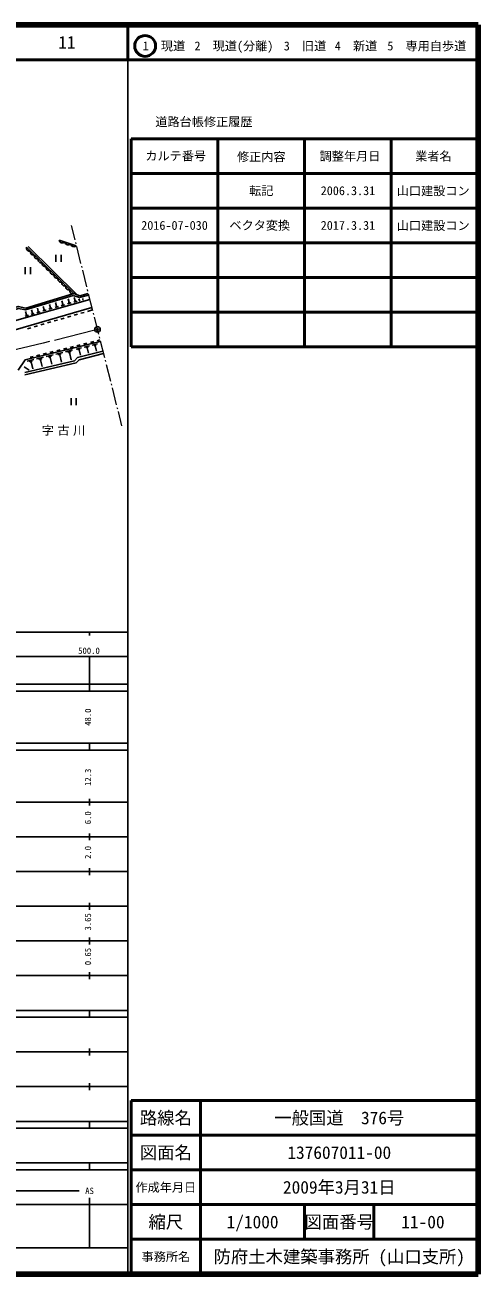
# Model space of a CAD drawing. Units: millimetres, scale not verified. Extents: x 40000 to 680000, y 20000 to 380000.
# Drawn here: x 549384 to 680000, y 20000 to 380000 of the extents above; entities that cross this region are included whole.
import ezdxf
from ezdxf.enums import TextEntityAlignment as Align

# ---------------------------------------------------------------- set-up
doc = ezdxf.new("R2010")
doc.units = ezdxf.units.MM
doc.header["$LTSCALE"] = 1000
doc.header["$PDMODE"] = 32
doc.header["$PDSIZE"] = 500
doc.linetypes.add('CHAIN', pattern=[18.5, 12, -1.5, 3.5, -1.5])
for name, color, linetype, lineweight in [('M-BGD', 7, 'Continuous', 25), ('M-BMK', 2, 'CHAIN', 13), ('M-BMK-HTXT', 7, 'Continuous', 13), ('M-BMK-OTRS', 5, 'Continuous', 25), ('M-BMK-SRVR', 3, 'Continuous', 25), ('M-TTL', 2, 'Continuous', 140), ('M-TTL-BAND', 7, 'Continuous', 25), ('M-TTL-FRAM', 2, 'Continuous', 50), ('M-TTL-LINE', 7, 'Continuous', 50)]:
    doc.layers.add(name, color=color, linetype=linetype, lineweight=lineweight)
doc.layers.add('M-OTRS', color=6, linetype='Continuous')
doc.layers.add('M-TTL-TXT', color=7, linetype='Continuous')
doc.styles.add('ＭＳ ゴシック', font='')
doc.styles.get('ＭＳ ゴシック').set_extended_font_data('MS Gothic')

msp = doc.modelspace()

# ---------------------------------------------------------------- linework, layer by layer
at = {"layer": 'M-BGD'}
for p, q in [((559218, 317964), (564160, 316342)), ((549840, 315972), (563475, 302572)), ((564435, 302232), (550320, 316174)), ((558326, 313764), (558326, 311764)), ((559826, 313764), (559826, 311764)), ((549441, 310221), (549441, 308221)), ((550941, 310221), (550941, 308221)), ((568055, 300914), (530017, 290036)), ((554946, 297945), (554672, 298905)), ((556699, 298453), (556417, 299438)), ((559054, 298860), (558044, 298571)), ((558477, 298968), (558188, 299978)), ((558766, 298914), (558260, 298769)), ((558603, 299004), (558350, 298932)), ((560872, 299380), (559836, 299083)), ((560280, 299491), (559984, 300527)), ((560576, 299435), (560058, 299287)), ((560410, 299528), (560151, 299454)), ((562717, 299907), (561655, 299603)), ((562110, 300021), (561806, 301083)), ((562413, 299964), (561882, 299812)), ((562242, 300059), (561977, 299983)), ((564445, 300402), (563452, 300117)), ((563877, 300508), (563593, 301502)), ((564161, 300455), (563665, 300313)), ((564002, 300543), (563753, 300472)), ((565280, 300640), (564905, 300533)), ((565092, 300587), (564958, 301055)), ((566226, 300911), (565983, 300841)), ((566105, 300876), (566018, 301180)), ((568645, 298574), (529614, 287160)), ((550370, 296376), (549428, 296107)), ((549832, 296477), (549563, 297419)), ((550101, 296427), (549630, 296292)), ((549950, 296511), (549714, 296444)), ((552036, 296853), (551124, 296592)), ((551515, 296950), (551254, 297862)), ((551776, 296902), (551320, 296771)), ((551629, 296983), (551401, 296918)), ((553753, 297344), (552817, 297076)), ((553218, 297444), (552951, 298380)), ((553486, 297394), (553018, 297260)), ((553335, 297477), (553101, 297411)), ((555495, 297842), (554535, 297567)), ((555221, 297893), (554741, 297756)), ((555066, 297979), (554826, 297910)), ((557262, 298347), (556277, 298065)), ((556980, 298400), (556488, 298259)), ((556822, 298488), (556576, 298417)), ((568774, 287724), (570289, 288097)), ((555494, 284459), (557497, 284951)), ((556056, 284331), (557058, 284578)), ((558261, 285139), (560290, 285638)), ((558831, 285010), (559845, 285260)), ((559147, 284819), (559654, 284944)), ((559400, 284882), (559899, 282853)), ((561054, 285826), (563107, 286331)), ((561630, 285695), (562657, 285948)), ((561950, 285502), (562463, 285628)), ((562207, 285565), (562712, 283512)), ((564141, 286585), (565681, 286964)), ((564573, 286487), (565343, 286676)), ((564813, 286342), (565198, 286437)), ((565005, 286389), (565384, 284849)), ((566464, 287156), (567991, 287532)), ((566892, 287059), (567656, 287247)), ((567130, 286915), (567512, 287009)), ((567321, 286962), (567697, 285435)), ((569199, 287628), (569957, 287814)), ((569435, 287485), (569814, 287578)), ((569625, 287532), (569997, 286017)), ((549177, 281478), (550564, 280533)), ((550031, 283116), (551986, 283596)), ((550580, 282991), (551557, 283232)), ((550884, 282807), (551373, 282927)), ((551129, 282867), (551609, 280913)), ((552750, 283784), (554729, 284271)), ((553306, 283658), (554295, 283902)), ((553614, 283472), (554109, 283594)), ((553861, 283533), (554348, 281554)), ((556368, 284143), (556869, 284266)), ((556619, 284204), (557111, 282201)), ((562681, 272462), (562681, 270462)), ((564181, 272462), (564181, 270462))]:
    msp.add_line(p, q, dxfattribs=at)
for points in [[(528713, 293482), (547445, 298882), (549621, 298393), (563475, 302572), (565175, 301970), (567619, 302638)], [(528873, 292885), (547521, 298261), (549574, 297872), (563255, 302048), (565088, 301448), (567740, 302160)], [(547404, 280508), (549429, 283482), (571110, 288813)], [(571982, 285357), (564971, 283515), (564138, 282626), (549297, 279197)], [(571829, 285965), (564538, 284120), (563705, 283231), (549341, 279868)]]:
    msp.add_lwpolyline(points, dxfattribs=at)
for centre, radius, start, end in [((560198, 318170), 1001, 191.86877, 311.77636), ((561845, 317630), 1001, 191.86877, 311.77636), ((563493, 317089), 1001, 191.86877, 311.77636), ((550678, 315688), 884, 161.26255, 289.73102), ((551814, 314571), 884, 161.26255, 289.73102), ((552950, 313455), 884, 161.26255, 289.73102), ((554087, 312338), 884, 161.26255, 289.73102), ((555223, 311221), 884, 161.26255, 289.73102), ((556359, 310105), 884, 161.26255, 289.73102), ((557495, 308988), 884, 161.26255, 289.73102), ((558631, 307871), 884, 161.26255, 289.73102), ((559768, 306755), 884, 161.26255, 289.73102), ((560904, 305638), 884, 161.26255, 289.73102), ((562040, 304521), 884, 161.26255, 289.73102), ((563176, 303405), 884, 161.26255, 289.73102)]:
    msp.add_arc(centre, radius, start, end, dxfattribs=at)
at = {"layer": 'M-BMK'}
msp.add_lwpolyline([(569517, 292020), (554586, 288267), (540139, 284801), (528424, 282618), (513371, 280111), (498982, 278119), (490442, 277278), (484343, 276861), (471387, 275976)], dxfattribs=at)
at = {"layer": 'M-BMK-HTXT'}
for p, q in [((562682, 322195), (563725, 318064)), ((563921, 317288), (564019, 316900)), ((564215, 316125), (565438, 311277)), ((565634, 310501), (565732, 310113)), ((565928, 309338), (567152, 304490)), ((567348, 303714), (567446, 303326)), ((567641, 302551), (568865, 297703)), ((569061, 296927), (569159, 296539)), ((569355, 295764), (570579, 290916)), ((570775, 290140), (570873, 289752)), ((571068, 288977), (572292, 284129)), ((572488, 283353), (572586, 282965)), ((572782, 282190), (574006, 277342)), ((574202, 276566), (574300, 276178)), ((574495, 275402), (575719, 270555)), ((575915, 269779), (576013, 269391)), ((576209, 268615), (577252, 264484))]:
    msp.add_line(p, q, dxfattribs=at)
at = {"layer": 'M-BMK-OTRS'}
for p, q in [((559747, 295235), (560708, 295512)), ((561668, 295789), (562629, 296066)), ((563590, 296343), (564551, 296620)), ((565512, 296898), (566473, 297175)), ((567433, 297452), (568827, 297854)), ((550138, 292464), (551099, 292741)), ((552060, 293018), (553021, 293296)), ((553982, 293573), (554942, 293850)), ((555903, 294127), (556864, 294404)), ((557825, 294681), (558786, 294958)), ((566294, 288042), (567265, 288282)), ((568236, 288522), (569206, 288762)), ((570177, 289002), (571010, 289208)), ((550899, 284237), (551732, 284443)), ((552703, 284683), (553674, 284923)), ((554645, 285163), (555615, 285403)), ((556586, 285643), (557557, 285883)), ((558528, 286123), (559499, 286363)), ((560469, 286603), (561440, 286843)), ((562411, 287083), (563382, 287322)), ((564352, 287562), (565323, 287802))]:
    msp.add_line(p, q, dxfattribs=at)
at = {"layer": 'M-BMK-SRVR'}
msp.add_circle((570282, 292254), 800, dxfattribs=at)
at = {"layer": 'M-OTRS'}
msp.add_point((570299, 292205), dxfattribs=at)
at = {"layer": 'M-TTL'}
for p, q in [((680000, 380000), (40000, 380000)), ((680000, 20000), (680000, 380000)), ((40000, 20000), (680000, 20000))]:
    msp.add_line(p, q, dxfattribs=at)
at = {"layer": 'M-TTL-BAND'}
for p, q in [((579000, 20000), (579000, 370000)), ((40000, 205000), (579000, 205000)), ((568000, 205000), (568000, 204000)), ((68000, 198000), (579000, 198000)), ((568000, 188000), (568000, 198000)), ((40000, 190000), (579000, 190000)), ((40000, 188000), (579000, 188000)), ((40000, 173000), (579000, 173000)), ((568000, 171000), (568000, 173000)), ((40000, 171000), (579000, 171000)), ((40000, 156000), (579000, 156000)), ((568000, 155000), (568000, 157000)), ((46000, 146000), (579000, 146000)), ((568000, 145000), (568000, 147000)), ((568000, 135000), (568000, 137000)), ((52000, 136000), (579000, 136000)), ((46000, 126000), (579000, 126000)), ((568000, 125000), (568000, 127000)), ((52000, 116000), (579000, 116000)), ((568000, 115000), (568000, 117000)), ((46000, 106000), (579000, 106000)), ((568000, 105000), (568000, 107000)), ((40000, 96000), (579000, 96000)), ((40000, 94000), (579000, 94000)), ((568000, 94000), (568000, 96000)), ((49000, 84000), (579000, 84000)), ((568000, 83000), (568000, 85000)), ((40000, 74000), (579000, 74000)), ((568000, 73000), (568000, 75000)), ((40000, 64000), (579000, 64000)), ((40000, 62000), (579000, 62000)), ((568000, 62000), (568000, 64000)), ((40000, 52000), (579000, 52000)), ((568000, 50000), (568000, 52000)), ((40000, 50000), (579000, 50000)), ((71000, 44000), (565000, 44000)), ((40000, 40000), (579000, 40000)), ((568000, 27500), (568000, 42000)), ((68000, 27500), (579000, 27500))]:
    msp.add_line(p, q, dxfattribs=at)
at = {"layer": 'M-TTL-FRAM'}
for p, q in [((580000, 347197), (580000, 287197)), ((580000, 347197), (680000, 347197)), ((580000, 287197), (680000, 287197)), ((680000, 70000), (580000, 70000)), ((580000, 70000), (580000, 20000))]:
    msp.add_line(p, q, dxfattribs=at)
at = {"layer": 'M-TTL-LINE'}
for p, q in [((579000, 380000), (579000, 370000)), ((40000, 370000), (680000, 370000)), ((605000, 347197), (605000, 287197)), ((630000, 347197), (630000, 287197)), ((655000, 347197), (655000, 287197)), ((580000, 337197), (680000, 337197)), ((580000, 327197), (680000, 327197)), ((580000, 317197), (680000, 317197)), ((580000, 307197), (680000, 307197)), ((580000, 297197), (680000, 297197)), ((600000, 70000), (600000, 20000)), ((680000, 60000), (580000, 60000)), ((680000, 50000), (580000, 50000)), ((680000, 40000), (580000, 40000)), ((630000, 40000), (630000, 30000)), ((650000, 40000), (650000, 30000)), ((680000, 30000), (580000, 30000))]:
    msp.add_line(p, q, dxfattribs=at)
msp.add_circle((584031, 373958), 3000, dxfattribs=at)

# ---------------------------------------------------------------- texts
at = {"layer": 'M-BMK-HTXT', "insert": (560990, 263019), "char_height": 2566, "attachment_point": 5, "style": 'ＭＳ ゴシック'}
msp.add_mtext('\\T1.29;字古川', dxfattribs=at)
at = {"layer": 'M-TTL-BAND', "style": 'ＭＳ ゴシック'}
for s, p in [('500.0', (567844, 198195)), ('AS', (568000, 42500))]:
    msp.add_text(s, height=1833, dxfattribs=at).set_placement(p, align=Align.BOTTOM_CENTER)
for s, p in [('48.0', (569000, 180500)), ('12.3', (569000, 163174)), ('6.0', (569000, 151500)), ('2.0', (569000, 141500)), ('3.65', (569000, 121500)), ('0.65', (569000, 111500))]:
    msp.add_text(s, height=1833, rotation=90, dxfattribs=at).set_placement(p, align=Align.BOTTOM_CENTER)
at = {"layer": 'M-TTL-TXT', "style": 'ＭＳ ゴシック'}
for s, height, p in [('11', 3666, (561497, 375000)), ('1\u3000現道', 2566, (589448, 373958)), ('2\u3000現道(分離)', 2566, (609619, 373958)), ('3\u3000旧道', 2566, (630121, 373958)), ('4\u3000新道', 2566, (644824, 373958)), ('5\u3000専用自歩道', 2566, (665228, 373958)), ('道路台帳修正履歴', 2566, (600968, 352113)), ('カルテ番号', 2566, (592839, 342277)), ('修正内容', 2566, (617509, 342023)), ('調整年月日', 2566, (643089, 342197)), ('業者名', 2566, (667134, 342197)), ('転記', 2566, (617500, 332245)), ('2006.3.31', 2566, (642500, 332245)), ('山口建設コン', 2566, (667077, 332189)), ('2016-07-030', 2566, (592500, 322245)), ('ベクタ変換', 2566, (617077, 322265)), ('2017.3.31', 2566, (642500, 322245)), ('山口建設コン', 2566, (667077, 322189)), ('路線名', 3666, (590000, 65000)), ('一般国道\u3000376号', 3666, (640000, 65000)), ('図面名', 3666, (590000, 55000)), ('137607011-00', 3666, (640000, 55000)), ('2009年3月31日', 3666, (640000, 45000)), ('作成年月日', 2566, (590000, 45000)), ('縮尺', 3666, (590000, 35000)), ('1/1000', 3666, (615000, 35000)), ('図面番号', 3666, (640000, 35000)), ('11-00', 3666, (664125, 35000)), ('事務所名', 2566, (590000, 25000)), ('防府土木建築事務所 (山口支所)', 3666, (640000, 25000))]:
    msp.add_text(s, height=height, dxfattribs=at).set_placement(p, align=Align.MIDDLE_CENTER)

doc.saveas('drawing.dxf')
